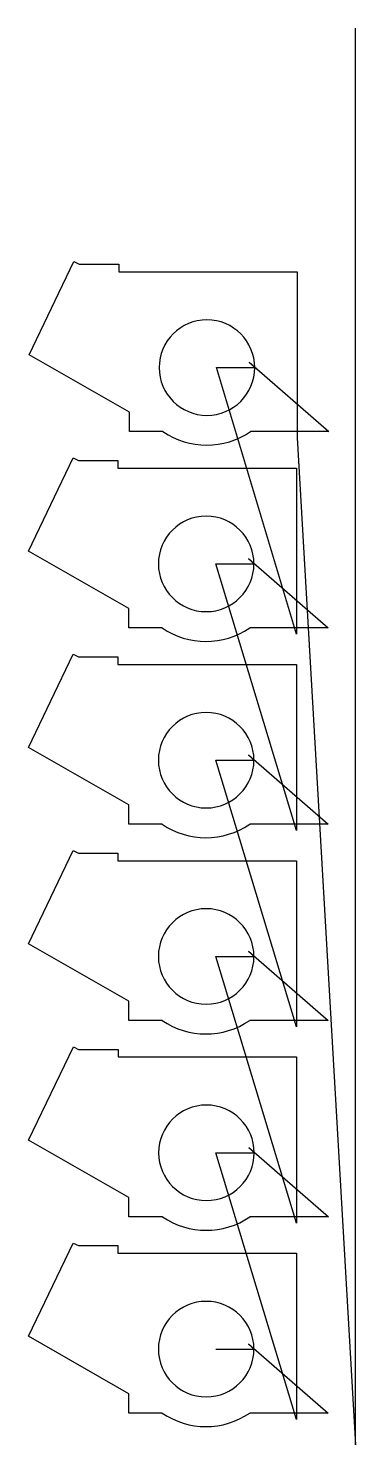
# Model space of a CAD drawing. Header units: metres. Extents: x 14 to 271, y 0 to 1112.
import ezdxf

# ---------------------------------------------------------------- set-up
doc = ezdxf.new("R2010")
doc.units = ezdxf.units.M

msp = doc.modelspace()

# ---------------------------------------------------------------- linework, layer by layer
at = {"layer": 'TOOL_0'}
for p, q in [((270.894, 1111.322), (270.894, 1112.322)), ((270.894, 0.996), (270.894, 1111.322)), ((14.719, 855.917), (49.856, 929.106)), ((49.856, 929.106), (53.984, 927.124)), ((53.984, 927.124), (84.976, 927.124)), ((84.976, 927.124), (84.976, 921.124)), ((84.976, 921.124), (224.976, 921.124)), ((224.976, 921.124), (224.976, 795.624)), ((93.475, 810.799), (14.719, 855.917)), ((224.367, 636.463), (161.726, 845.875)), ((161.726, 845.875), (191.726, 845.875)), ((191.726, 845.875), (187.483, 850.118)), ((187.483, 850.118), (249.975, 795.625)), ((93.475, 795.625), (93.475, 810.799)), ((119.728, 795.625), (93.475, 795.625)), ((224.975, 795.625), (188.366, 795.625)), ((249.975, 795.625), (224.975, 795.625)), ((224.976, 795.624), (224.976, 790.624)), ((224.976, 790.624), (270.894, -0.004)), ((14.11, 701.756), (49.247, 774.945)), ((49.247, 774.945), (53.375, 772.963)), ((53.375, 772.963), (84.367, 772.963)), ((84.367, 772.963), (84.367, 766.963)), ((84.367, 766.963), (224.367, 766.963)), ((224.367, 766.963), (224.367, 641.463)), ((92.866, 656.638), (14.11, 701.756)), ((224.367, 482.3), (161.117, 691.713)), ((161.117, 691.713), (191.117, 691.713)), ((191.117, 691.713), (186.874, 695.956)), ((186.874, 695.956), (249.366, 641.464)), ((92.866, 641.464), (92.866, 656.638)), ((119.119, 641.464), (92.866, 641.464)), ((224.366, 641.464), (187.757, 641.464)), ((249.366, 641.464), (224.366, 641.464)), ((224.367, 641.463), (224.367, 636.463)), ((14.11, 547.593), (49.247, 620.782)), ((49.247, 620.782), (53.375, 618.8)), ((53.375, 618.8), (84.367, 618.8)), ((84.367, 618.8), (84.367, 612.8)), ((84.367, 612.8), (224.367, 612.8)), ((224.367, 612.8), (224.367, 487.3)), ((92.866, 502.475), (14.11, 547.593)), ((224.367, 328.137), (161.117, 537.55)), ((161.117, 537.55), (191.117, 537.55)), ((191.117, 537.55), (186.874, 541.793)), ((186.874, 541.793), (249.366, 487.301)), ((92.866, 487.301), (92.866, 502.475)), ((119.119, 487.301), (92.866, 487.301)), ((224.366, 487.301), (187.757, 487.301)), ((249.366, 487.301), (224.366, 487.301)), ((224.367, 487.3), (224.367, 482.3)), ((14.11, 393.43), (49.247, 466.619)), ((49.247, 466.619), (53.375, 464.637)), ((53.375, 464.637), (84.367, 464.637)), ((84.367, 464.637), (84.367, 458.637)), ((84.367, 458.637), (224.367, 458.637)), ((224.367, 458.637), (224.367, 333.137)), ((92.866, 348.312), (14.11, 393.43)), ((224.57, 173.975), (161.117, 383.388)), ((161.117, 383.388), (191.117, 383.388)), ((191.117, 383.388), (186.874, 387.631)), ((186.874, 387.631), (249.366, 333.138)), ((92.866, 333.138), (92.866, 348.312)), ((119.119, 333.138), (92.866, 333.138)), ((224.366, 333.138), (187.757, 333.138)), ((249.366, 333.138), (224.366, 333.138)), ((224.367, 333.137), (224.367, 328.137)), ((14.313, 239.268), (49.45, 312.457)), ((49.45, 312.457), (53.578, 310.475)), ((53.578, 310.475), (84.57, 310.475)), ((84.57, 310.475), (84.57, 304.475)), ((84.57, 304.475), (224.57, 304.475)), ((224.57, 304.475), (224.57, 178.975)), ((93.069, 194.15), (14.313, 239.268)), ((224.367, 19.813), (161.32, 229.226)), ((161.32, 229.226), (191.32, 229.226)), ((191.32, 229.226), (187.077, 233.469)), ((187.077, 233.469), (249.569, 178.976)), ((93.069, 178.976), (93.069, 194.15)), ((119.322, 178.976), (93.069, 178.976)), ((224.569, 178.976), (187.96, 178.976)), ((249.569, 178.976), (224.569, 178.976)), ((224.57, 178.975), (224.57, 173.975)), ((14.11, 85.106), (49.247, 158.295)), ((49.247, 158.295), (53.375, 156.313)), ((53.375, 156.313), (84.367, 156.313)), ((84.367, 156.313), (84.367, 150.313)), ((84.367, 150.313), (224.367, 150.313)), ((224.367, 150.313), (224.367, 24.813)), ((92.866, 39.988), (14.11, 85.106)), ((191.117, 75.064), (186.874, 79.307)), ((186.874, 79.307), (249.366, 24.814)), ((161.117, 75.064), (191.117, 75.064)), ((92.866, 24.814), (92.866, 39.988)), ((119.119, 24.814), (92.866, 24.814)), ((224.366, 24.814), (187.757, 24.814)), ((249.366, 24.814), (224.366, 24.814)), ((224.367, 24.813), (224.367, 19.813)), ((270.894, -0.004), (270.894, 0.996)), ((270.894, 0.996), (270.894, -0.004)), ((270.894, -0.004), (270.894, 0.996))]:
    msp.add_line(p, q, dxfattribs=at)
for centre, radius, start, end in [((154.226, 845.875), 37.5, 0, 180), ((154.226, 845.875), 37.5, 180, 0), ((154.047, 845.781), 60.773, 235.618304, 304.381696), ((153.617, 691.713), 37.5, 0, 180), ((153.617, 691.713), 37.5, 180, 0), ((153.438, 691.62), 60.773, 235.618304, 304.381696), ((153.617, 537.55), 37.5, 0, 180), ((153.617, 537.55), 37.5, 180, 0), ((153.438, 537.457), 60.773, 235.618304, 304.381696), ((153.617, 383.388), 37.5, 0, 180), ((153.617, 383.388), 37.5, 180, 0), ((153.438, 383.294), 60.773, 235.618304, 304.381696), ((153.82, 229.226), 37.5, 0, 180), ((153.82, 229.226), 37.5, 180, 0), ((153.641, 229.132), 60.773, 235.618304, 304.381696), ((153.617, 75.064), 37.5, 0, 180), ((153.617, 75.064), 37.5, 180, 0), ((153.438, 74.97), 60.773, 235.618304, 304.381696)]:
    msp.add_arc(centre, radius, start, end, dxfattribs=at)

doc.saveas('drawing.dxf')
